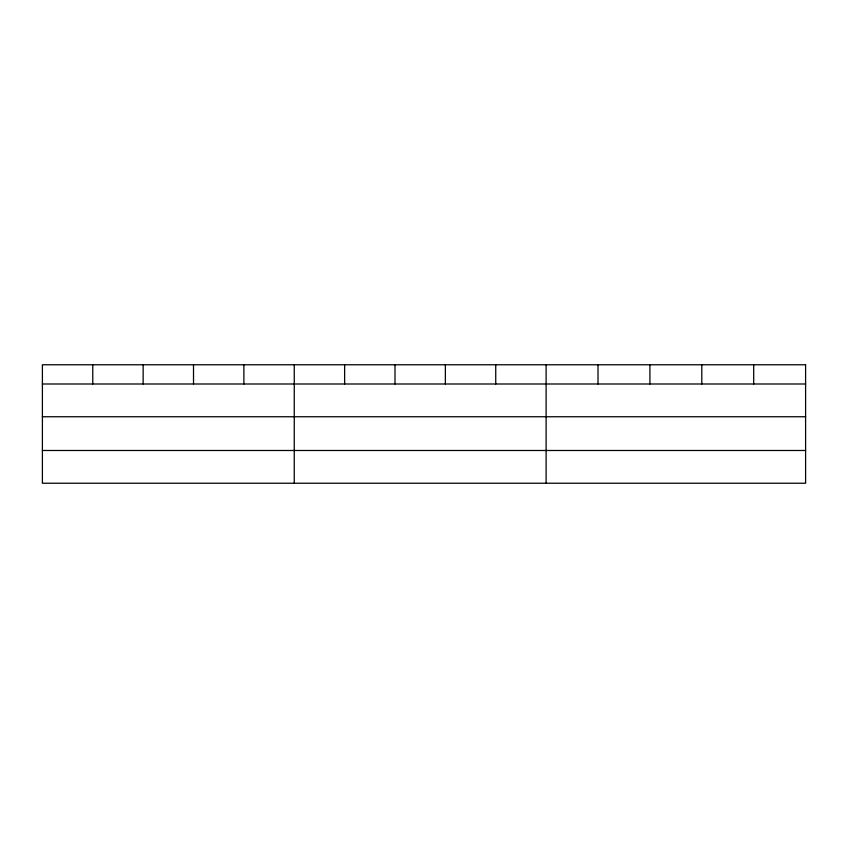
<?xml version="1.0" encoding="UTF-8"?>
<svg xmlns="http://www.w3.org/2000/svg" width="848" height="848" viewBox="0 0 848 848"><rect width="100%" height="100%" fill="white"/><g stroke="black" fill="none" stroke-linecap="round" stroke-linejoin="round"><path stroke-width="1.27" d="M42.4 383.996L805.6 383.996M42.4 416.75L805.6 416.75M42.4 450.489L805.6 450.489M753.702 364.767L753.702 383.996M701.805 364.767L701.805 383.996M649.907 364.767L649.907 383.996M598.01 364.767L598.01 383.996M546.112 364.767L546.112 483.233M495.741 364.767L495.741 383.996M445.37 364.767L445.37 383.996M394.998 364.767L394.998 383.996M344.627 364.767L344.627 383.996M294.256 364.767L294.256 483.233M243.885 364.767L243.885 383.996M193.514 364.767L193.514 383.996M143.142 364.767L143.142 383.996M92.771 364.767L92.771 383.996M805.6 364.767L42.4 364.767L42.4 483.233L805.6 483.233L805.6 364.767"/></g></svg>
